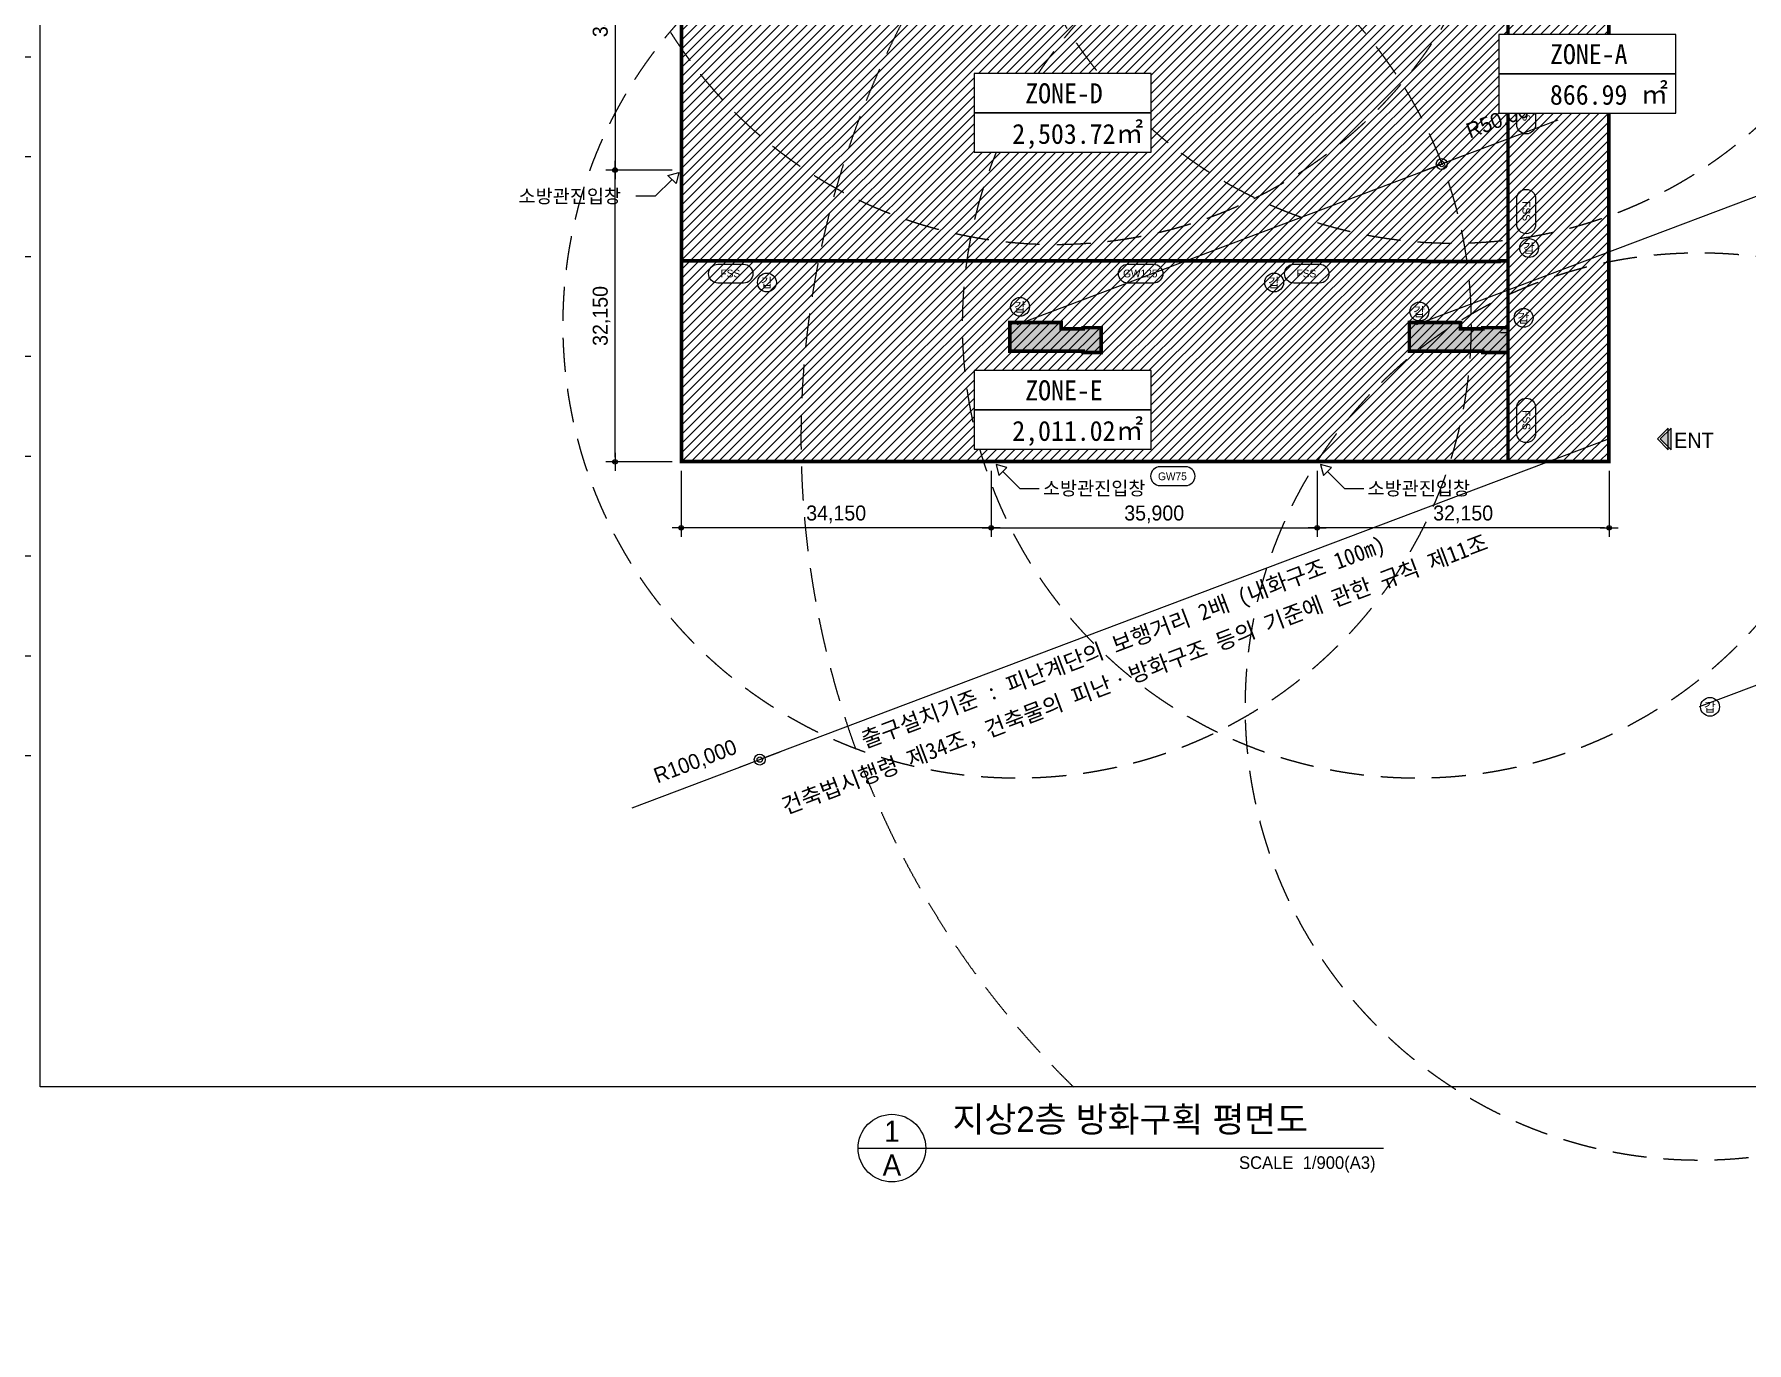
# Model space of a CAD drawing. Header units: millimetres. Extents: x 252828975 to 254701257, y 504285920 to 504535855.
# Drawn here: x 253984534 to 254173132, y 504285920 to 504430093 of the extents above; entities that cross this region are included whole.
import ezdxf
from ezdxf.enums import TextEntityAlignment as Align

# ---------------------------------------------------------------- set-up
doc = ezdxf.new("R2010")
doc.units = ezdxf.units.MM
doc.set_wipeout_variables(frame=1)
doc.linetypes.add('HID', pattern=[2.3, 1.5, -0.8])
doc.linetypes.add('HIDDEN2', pattern=[0.1875, 0.125, -0.0625])
for name, color, linetype in [('4A.TEC DIM', 7, 'Continuous'), ('4A.TEC DIM 1', 7, 'Continuous'), ('4A.TEC TEXT', 7, 'Continuous'), ('4A.TEC TEXT 2', 3, 'Continuous'), ('4A.TEC 심볼', 7, 'Continuous'), ('방화구획', 6, 'Continuous'), ('방화면적', 3, 'Continuous')]:
    doc.layers.add(name, color=color, linetype=linetype)
doc.layers.add('DEFPOINT', color=135, linetype='Continuous', plot=False)
doc.styles.add('1', font='')
doc.styles.add('나눔고딕', font='')
doc.styles.add('돋움', font='')
doc.styles.add('울릉도L', font='')
doc.styles.get('1').set_extended_font_data('DotumChe')
doc.styles.get('나눔고딕').set_extended_font_data('Dotum')
doc.styles.get('돋움').set_extended_font_data('Dotum')
doc.styles.get('울릉도L').set_extended_font_data('Dotum')
doc.dimstyles.new('DIM_400(외부치수)', dxfattribs={"dimscale": 1200, "dimtxt": 3.3, "dimasz": 1, "dimexe": 2, "dimexo": 2, "dimgap": 1, "dimtad": 1, "dimdec": 0, "dimdsep": 46, "dimlunit": 6, "dimtxsty": '울릉도L', "dimblk1": 'DIMDOT', "dimblk2": 'DIMDOT', "dimsah": 1, "dimcen": 2.5, "dimdle": 1.5, "dimclrd": 8, "dimclre": 8, "dimclrt": 3, "dimadec": 0, "dimazin": 0, "dimtfac": 1, "dimtdec": 0, "dimtix": 1, "dimtmove": 2, "dimatfit": 3, "dimldrblk": 'DIMDOT', "dimfxl": 1, "dimtvp": 1, "dimtolj": 1, "dimtzin": 0, "dimarcsym": 0})
doc.dimstyles.new('DIM_600(외부치수)', dxfattribs={"dimscale": 400, "dimtxt": 3.3, "dimasz": 1, "dimexe": 2, "dimexo": 2, "dimgap": 1, "dimtad": 1, "dimdec": 0, "dimdsep": 46, "dimlunit": 6, "dimtxsty": '나눔고딕', "dimblk1": 'DIMDOT', "dimblk2": 'DIMDOT', "dimsah": 1, "dimcen": 2.5, "dimdle": 1.5, "dimclrd": 8, "dimclre": 8, "dimclrt": 3, "dimadec": 0, "dimazin": 0, "dimtfac": 1, "dimtdec": 0, "dimtix": 1, "dimtmove": 2, "dimatfit": 3, "dimldrblk": 'DIMDOT', "dimfxl": 1, "dimtvp": 1, "dimtolj": 1, "dimtzin": 0, "dimarcsym": 0})

# ---------------------------------------------------------------- blocks, each defined once
blk = doc.blocks.new('DIMDOT')
at = {"color": 0}
blk.add_line((-2, 0), (2, 0), dxfattribs=at)
for radius in [0.5, 0.25]:
    blk.add_circle((0, 0), radius, dxfattribs=at)
blk = doc.blocks.new('*D111')
at = {"layer": '4A.TEC DIM', "color": 8, "lineweight": -2, "transparency": 16777216}
for p, q in [((97105, -136937), (89832, -136937)), ((90832, -137437), (90832, -147437)), ((97105, -147937), (89832, -147937))]:
    blk.add_line(p, q, dxfattribs=at)
at = {"layer": 'Defpoints', "color": 0, "transparency": 16777216}
for p in [(98105, -136937), (90832, -147937), (98105, -147937)]:
    blk.add_point(p, dxfattribs=at)
at = {"layer": '4A.TEC DIM', "color": 8, "lineweight": -2, "transparency": 16777216, "xscale": 500, "yscale": 500, "zscale": 500}
for p, rotation in [((90832, -136937), 90), ((90832, -147937), 270)]:
    blk.add_blockref('DIMDOT', p, dxfattribs=dict(at, rotation=rotation))
at = {"layer": '4A.TEC DIM', "color": 3, "transparency": 16777216, "insert": (89347, -142437), "char_height": 1650, "attachment_point": 5, "rotation": 90, "style": '나눔고딕'}
blk.add_mtext('\\A1;11,000', dxfattribs=at)
blk = doc.blocks.new('*D112')
at = {"layer": '4A.TEC DIM', "color": 8, "lineweight": -2, "transparency": 16777216}
for p, q in [((97105, -92937), (85320, -92937)), ((86320, -93437), (86320, -213437)), ((97105, -213937), (85320, -213937))]:
    blk.add_line(p, q, dxfattribs=at)
at = {"layer": 'Defpoints', "color": 0, "transparency": 16777216}
for p in [(98105, -92937), (86320, -213937), (98105, -213937)]:
    blk.add_point(p, dxfattribs=at)
at = {"layer": '4A.TEC DIM', "color": 8, "lineweight": -2, "transparency": 16777216, "xscale": 500, "yscale": 500, "zscale": 500}
for p, rotation in [((86320, -92937), 90), ((86320, -213937), 270)]:
    blk.add_blockref('DIMDOT', p, dxfattribs=dict(at, rotation=rotation))
at = {"layer": '4A.TEC DIM', "color": 3, "transparency": 16777216, "insert": (84835, -153437), "char_height": 1650, "attachment_point": 5, "rotation": 90, "style": '나눔고딕'}
blk.add_mtext('\\A1;121,000', dxfattribs=at)
blk = doc.blocks.new('*D113')
at = {"layer": '4A.TEC DIM', "color": 8, "lineweight": -2, "transparency": 16777216}
for p, q in [((97105, -202937), (89832, -202937)), ((90832, -203437), (90832, -213437)), ((97105, -213937), (89832, -213937))]:
    blk.add_line(p, q, dxfattribs=at)
at = {"layer": 'Defpoints', "color": 0, "transparency": 16777216}
for p in [(98105, -202937), (90832, -213937), (98105, -213937)]:
    blk.add_point(p, dxfattribs=at)
at = {"layer": '4A.TEC DIM', "color": 8, "lineweight": -2, "transparency": 16777216, "xscale": 500, "yscale": 500, "zscale": 500}
for p, rotation in [((90832, -202937), 90), ((90832, -213937), 270)]:
    blk.add_blockref('DIMDOT', p, dxfattribs=dict(at, rotation=rotation))
at = {"layer": '4A.TEC DIM', "color": 3, "transparency": 16777216, "insert": (89347, -208437), "char_height": 1650, "attachment_point": 5, "rotation": 90, "style": '나눔고딕'}
blk.add_mtext('\\A1;11,000', dxfattribs=at)
blk = doc.blocks.new('*D114')
at = {"layer": '4A.TEC DIM', "color": 8, "lineweight": -2, "transparency": 16777216}
for p, q in [((97105, -191937), (89832, -191937)), ((90832, -192437), (90832, -202437)), ((97105, -202937), (89832, -202937))]:
    blk.add_line(p, q, dxfattribs=at)
at = {"layer": 'Defpoints', "color": 0, "transparency": 16777216}
for p in [(98105, -191937), (90832, -202937), (98105, -202937)]:
    blk.add_point(p, dxfattribs=at)
at = {"layer": '4A.TEC DIM', "color": 8, "lineweight": -2, "transparency": 16777216, "xscale": 500, "yscale": 500, "zscale": 500}
for p, rotation in [((90832, -191937), 90), ((90832, -202937), 270)]:
    blk.add_blockref('DIMDOT', p, dxfattribs=dict(at, rotation=rotation))
at = {"layer": '4A.TEC DIM', "color": 3, "transparency": 16777216, "insert": (89347, -197437), "char_height": 1650, "attachment_point": 5, "rotation": 90, "style": '나눔고딕'}
blk.add_mtext('\\A1;11,000', dxfattribs=at)
blk = doc.blocks.new('*D115')
at = {"layer": '4A.TEC DIM', "color": 8, "lineweight": -2, "transparency": 16777216}
for p, q in [((97105, -180937), (89832, -180937)), ((90832, -181437), (90832, -191437)), ((97105, -191937), (89832, -191937))]:
    blk.add_line(p, q, dxfattribs=at)
at = {"layer": 'Defpoints', "color": 0, "transparency": 16777216}
for p in [(98105, -180937), (90832, -191937), (98105, -191937)]:
    blk.add_point(p, dxfattribs=at)
at = {"layer": '4A.TEC DIM', "color": 8, "lineweight": -2, "transparency": 16777216, "xscale": 500, "yscale": 500, "zscale": 500}
for p, rotation in [((90832, -180937), 90), ((90832, -191937), 270)]:
    blk.add_blockref('DIMDOT', p, dxfattribs=dict(at, rotation=rotation))
at = {"layer": '4A.TEC DIM', "color": 3, "transparency": 16777216, "insert": (89347, -186437), "char_height": 1650, "attachment_point": 5, "rotation": 90, "style": '나눔고딕'}
blk.add_mtext('\\A1;11,000', dxfattribs=at)
blk = doc.blocks.new('*D116')
at = {"layer": '4A.TEC DIM', "color": 8, "lineweight": -2, "transparency": 16777216}
for p, q in [((97105, -169937), (89832, -169937)), ((90832, -170437), (90832, -180437)), ((97105, -180937), (89832, -180937))]:
    blk.add_line(p, q, dxfattribs=at)
at = {"layer": 'Defpoints', "color": 0, "transparency": 16777216}
for p in [(98105, -169937), (90832, -180937), (98105, -180937)]:
    blk.add_point(p, dxfattribs=at)
at = {"layer": '4A.TEC DIM', "color": 8, "lineweight": -2, "transparency": 16777216, "xscale": 500, "yscale": 500, "zscale": 500}
for p, rotation in [((90832, -169937), 90), ((90832, -180937), 270)]:
    blk.add_blockref('DIMDOT', p, dxfattribs=dict(at, rotation=rotation))
at = {"layer": '4A.TEC DIM', "color": 3, "transparency": 16777216, "insert": (89347, -175437), "char_height": 1650, "attachment_point": 5, "rotation": 90, "style": '나눔고딕'}
blk.add_mtext('\\A1;11,000', dxfattribs=at)
blk = doc.blocks.new('*D117')
at = {"layer": '4A.TEC DIM', "color": 8, "lineweight": -2, "transparency": 16777216}
for p, q in [((97105, -158937), (89832, -158937)), ((90832, -159437), (90832, -169437)), ((97105, -169937), (89832, -169937))]:
    blk.add_line(p, q, dxfattribs=at)
at = {"layer": 'Defpoints', "color": 0, "transparency": 16777216}
for p in [(98105, -158937), (90832, -169937), (98105, -169937)]:
    blk.add_point(p, dxfattribs=at)
at = {"layer": '4A.TEC DIM', "color": 8, "lineweight": -2, "transparency": 16777216, "xscale": 500, "yscale": 500, "zscale": 500}
for p, rotation in [((90832, -158937), 90), ((90832, -169937), 270)]:
    blk.add_blockref('DIMDOT', p, dxfattribs=dict(at, rotation=rotation))
at = {"layer": '4A.TEC DIM', "color": 3, "transparency": 16777216, "insert": (89347, -164437), "char_height": 1650, "attachment_point": 5, "rotation": 90, "style": '나눔고딕'}
blk.add_mtext('\\A1;11,000', dxfattribs=at)
blk = doc.blocks.new('*D118')
at = {"layer": '4A.TEC DIM', "color": 8, "lineweight": -2, "transparency": 16777216}
for p, q in [((97105, -147937), (89832, -147937)), ((90832, -148437), (90832, -158437)), ((97105, -158937), (89832, -158937))]:
    blk.add_line(p, q, dxfattribs=at)
at = {"layer": 'Defpoints', "color": 0, "transparency": 16777216}
for p in [(98105, -147937), (90832, -158937), (98105, -158937)]:
    blk.add_point(p, dxfattribs=at)
at = {"layer": '4A.TEC DIM', "color": 8, "lineweight": -2, "transparency": 16777216, "xscale": 500, "yscale": 500, "zscale": 500}
for p, rotation in [((90832, -147937), 90), ((90832, -158937), 270)]:
    blk.add_blockref('DIMDOT', p, dxfattribs=dict(at, rotation=rotation))
at = {"layer": '4A.TEC DIM', "color": 3, "transparency": 16777216, "insert": (89347, -153437), "char_height": 1650, "attachment_point": 5, "rotation": 90, "style": '나눔고딕'}
blk.add_mtext('\\A1;11,000', dxfattribs=at)
blk = doc.blocks.new('*D129')
at = {"layer": '4A.TEC DIM', "color": 8, "lineweight": -2, "transparency": 16777216}
for p, q in [((97105, -125937), (89832, -125937)), ((90832, -126437), (90832, -136437)), ((97105, -136937), (89832, -136937))]:
    blk.add_line(p, q, dxfattribs=at)
at = {"layer": 'Defpoints', "color": 0, "transparency": 16777216}
for p in [(98105, -125937), (90832, -136937), (98105, -136937)]:
    blk.add_point(p, dxfattribs=at)
at = {"layer": '4A.TEC DIM', "color": 8, "lineweight": -2, "transparency": 16777216, "xscale": 500, "yscale": 500, "zscale": 500}
for p, rotation in [((90832, -125937), 90), ((90832, -136937), 270)]:
    blk.add_blockref('DIMDOT', p, dxfattribs=dict(at, rotation=rotation))
at = {"layer": '4A.TEC DIM', "color": 3, "transparency": 16777216, "insert": (89347, -131437), "char_height": 1650, "attachment_point": 5, "rotation": 90, "style": '나눔고딕'}
blk.add_mtext('\\A1;11,000', dxfattribs=at)
blk = doc.blocks.new('zw$C1CE')
h = blk.add_hatch()
h.set_pattern_fill('ANSI31', color=254, scale=225)
h.set_pattern_definition([(45, (-2318012.9, 1361694.1), (-505.1394, 505.1394), [])])
h.paths.add_polyline_path([(101780, -121801), (101780, -93249), (140765, -93249), (140765, -97714), (142102, -97714), (142102, -97576), (147742, -97576), (147742, -93249), (159905, -93249), (159905, -93274), (181942, -93274), (181942, -97576), (187582, -97576), (187582, -93274), (192807, -93274), (192807, -121801)])
h.paths.add_polyline_path([(101780, -149301), (183462, -149301), (183462, -149356), (191822, -149356), (191822, -149301), (192807, -149301), (192807, -121801), (101780, -121801)])
h.paths.add_polyline_path([(101780, -171399), (101780, -149301), (183462, -149301), (183462, -149356), (191822, -149356), (191822, -149301), (192807, -149301), (192807, -171399)])
h.paths.add_polyline_path([(192807, -171399), (203905, -171399), (203905, -93274), (192807, -93274)])
h.paths.add_polyline_path([(159905, -93249), (101775, -93249), (101775, -82269), (159905, -82269)])
at = {"layer": '방화구획'}
h = blk.add_hatch(color=254, dxfattribs=at)
h.paths.add_polyline_path([(190032, -159236), (181942, -159236), (181942, -156096), (187582, -156096), (187582, -156786), (190032, -156786), (190032, -156649), (192807, -156649), (192807, -159374), (190032, -159374)])
h.paths.add_polyline_path([(146032, -159236), (137942, -159236), (137942, -156096), (143582, -156096), (143582, -156786), (146032, -156786), (146032, -156649), (148005, -156649), (148005, -159374), (146032, -159374)])
h.paths.add_polyline_path([(140765, -93249), (147742, -93249), (147742, -97576), (142102, -97576), (142102, -97714), (140765, -97714)])
h.paths.add_polyline_path([(181942, -94436), (187582, -94436), (187582, -97576), (181942, -97576)])
at = {"layer": '방화구획', "color": 210, "linetype": 'HID', "ltscale": 500, "const_width": 400, "elevation": -3333}
for points in [[(159905, -93249), (101775, -93249), (101775, -82269), (159905, -82269)], [(101780, -121801), (101780, -93249), (140765, -93249), (140765, -97714), (142102, -97714), (142102, -97576), (147742, -97576), (147742, -93249), (159905, -93249), (159905, -93274), (181942, -93274), (181942, -97576), (187582, -97576), (187582, -93274), (192807, -93274), (192807, -121801)], [(140765, -93249), (147742, -93249), (147742, -97576), (142102, -97576), (142102, -97714), (140765, -97714)], [(181942, -94436), (187582, -94436), (187582, -97576), (181942, -97576)], [(192807, -171399), (203905, -171399), (203905, -93274), (192807, -93274)], [(101780, -149301), (183462, -149301), (183462, -149356), (191822, -149356), (191822, -149301), (192807, -149301), (192807, -121801), (101780, -121801)], [(101780, -171399), (101780, -149301), (183462, -149301), (183462, -149356), (191822, -149356), (191822, -149301), (192807, -149301), (192807, -171399)], [(146032, -159236), (137942, -159236), (137942, -156096), (143582, -156096), (143582, -156786), (146032, -156786), (146032, -156649), (148005, -156649), (148005, -159374), (146032, -159374), (146032, -159236)], [(190032, -159236), (181942, -159236), (181942, -156096), (187582, -156096), (187582, -156786), (190032, -156786), (190032, -156649), (192807, -156649), (192807, -159374), (190032, -159374), (190032, -159236)]]:
    blk.add_lwpolyline(points, close=True, dxfattribs=at)
blk = doc.blocks.new('*D147')
at = {"layer": '4A.TEC DIM 1', "color": 8, "linetype": 'ByBlock', "lineweight": -2, "transparency": 16777216}
for p, q in [((83596, 104092), (77013, 93494)), ((50000, 50000), (76380, 92474))]:
    blk.add_line(p, q, dxfattribs=at)
at = {"layer": 'Defpoints', "color": 0, "transparency": 16777216}
for p in [(76380, 92474), (50000, 50000)]:
    blk.add_point(p, dxfattribs=at)
at = {"layer": '4A.TEC DIM 1', "color": 8, "lineweight": -2, "transparency": 16777216, "xscale": 1200, "yscale": 1200, "zscale": 1200, "rotation": 238.1562189976001}
blk.add_blockref('DIMDOT', (76380, 92474), dxfattribs=at)
at = {"layer": '4A.TEC DIM 1', "color": 3, "transparency": 16777216, "insert": (78750, 100465), "char_height": 1680, "attachment_point": 5, "rotation": 58.15622, "style": '돋움'}
blk.add_mtext('\\A1;R50,000', dxfattribs=at)
blk = doc.blocks.new('*D187')
at = {"layer": '4A.TEC DIM 1', "color": 8, "linetype": 'ByBlock', "lineweight": -2, "transparency": 16777216}
for p, q in [((254157974, 504385528), (254064433, 504350172)), ((254050367, 504344855), (254063311, 504349747))]:
    blk.add_line(p, q, dxfattribs=at)
at = {"layer": 'Defpoints', "color": 0, "transparency": 16777216}
for p in [(254157974, 504385528), (254064433, 504350172)]:
    blk.add_point(p, dxfattribs=at)
at = {"layer": '4A.TEC DIM 1', "color": 8, "lineweight": -2, "transparency": 16777216, "xscale": 1200, "yscale": 1200, "zscale": 1200, "rotation": 20.70551330255388}
blk.add_blockref('DIMDOT', (254064433, 504350172), dxfattribs=at)
at = {"layer": '4A.TEC DIM 1', "color": 3, "transparency": 16777216, "insert": (254057375, 504349859), "char_height": 1680, "attachment_point": 5, "rotation": 20.70551, "style": '돋움'}
blk.add_mtext('\\A1;R100,000', dxfattribs=at)
blk = doc.blocks.new('*D188')
at = {"layer": '4A.TEC DIM', "color": 8, "lineweight": -2, "transparency": 16777216}
for p, q in [((254055774, 504381977), (254055774, 504374704)), ((254089924, 504381977), (254089924, 504374704)), ((254089424, 504375704), (254056274, 504375704))]:
    blk.add_line(p, q, dxfattribs=at)
at = {"layer": 'Defpoints', "color": 0, "transparency": 16777216}
for p in [(254055774, 504382977), (254089924, 504382977), (254055774, 504375704)]:
    blk.add_point(p, dxfattribs=at)
at = {"layer": '4A.TEC DIM', "color": 8, "lineweight": -2, "transparency": 16777216, "xscale": 500, "yscale": 500, "zscale": 500, "rotation": 180}
blk.add_blockref('DIMDOT', (254055774, 504375704), dxfattribs=at)
at = {"layer": '4A.TEC DIM', "color": 8, "lineweight": -2, "transparency": 16777216, "xscale": 500, "yscale": 500, "zscale": 500}
blk.add_blockref('DIMDOT', (254089924, 504375704), dxfattribs=at)
at = {"layer": '4A.TEC DIM', "color": 3, "transparency": 16777216, "insert": (254072849, 504377189), "char_height": 1650, "attachment_point": 5, "style": '나눔고딕'}
blk.add_mtext('\\A1;34,150', dxfattribs=at)
blk = doc.blocks.new('*D189')
at = {"layer": '4A.TEC DIM', "color": 8, "lineweight": -2, "transparency": 16777216}
for p, q in [((254089924, 504381977), (254089924, 504374704)), ((254125824, 504381977), (254125824, 504374704)), ((254090424, 504375704), (254125324, 504375704))]:
    blk.add_line(p, q, dxfattribs=at)
at = {"layer": 'Defpoints', "color": 0, "transparency": 16777216}
for p in [(254089924, 504382977), (254125824, 504382977), (254125824, 504375704)]:
    blk.add_point(p, dxfattribs=at)
at = {"layer": '4A.TEC DIM', "color": 8, "lineweight": -2, "transparency": 16777216, "xscale": 500, "yscale": 500, "zscale": 500, "rotation": 180}
blk.add_blockref('DIMDOT', (254089924, 504375704), dxfattribs=at)
at = {"layer": '4A.TEC DIM', "color": 8, "lineweight": -2, "transparency": 16777216, "xscale": 500, "yscale": 500, "zscale": 500}
blk.add_blockref('DIMDOT', (254125824, 504375704), dxfattribs=at)
at = {"layer": '4A.TEC DIM', "color": 3, "transparency": 16777216, "insert": (254107874, 504377189), "char_height": 1650, "attachment_point": 5, "style": '나눔고딕'}
blk.add_mtext('\\A1;35,900', dxfattribs=at)
blk = doc.blocks.new('*D190')
at = {"layer": '4A.TEC DIM', "color": 8, "lineweight": -2, "transparency": 16777216}
for p, q in [((254125824, 504381977), (254125824, 504374704)), ((254157974, 504381977), (254157974, 504374704)), ((254157474, 504375704), (254126324, 504375704))]:
    blk.add_line(p, q, dxfattribs=at)
at = {"layer": 'Defpoints', "color": 0, "transparency": 16777216}
for p in [(254125824, 504382977), (254157974, 504382977), (254125824, 504375704)]:
    blk.add_point(p, dxfattribs=at)
at = {"layer": '4A.TEC DIM', "color": 8, "lineweight": -2, "transparency": 16777216, "xscale": 500, "yscale": 500, "zscale": 500, "rotation": 180}
blk.add_blockref('DIMDOT', (254125824, 504375704), dxfattribs=at)
at = {"layer": '4A.TEC DIM', "color": 8, "lineweight": -2, "transparency": 16777216, "xscale": 500, "yscale": 500, "zscale": 500}
blk.add_blockref('DIMDOT', (254157974, 504375704), dxfattribs=at)
at = {"layer": '4A.TEC DIM', "color": 3, "transparency": 16777216, "insert": (254141899, 504377189), "char_height": 1650, "attachment_point": 5, "style": '나눔고딕'}
blk.add_mtext('\\A1;32,150', dxfattribs=at)
blk = doc.blocks.new('*D207')
at = {"layer": '4A.TEC DIM', "color": 8, "lineweight": -2, "transparency": 16777216}
for p, q in [((254054774, 504451027), (254047501, 504451027)), ((254048501, 504450527), (254048501, 504415627)), ((254054774, 504415127), (254047501, 504415127))]:
    blk.add_line(p, q, dxfattribs=at)
at = {"layer": 'Defpoints', "color": 0, "transparency": 16777216}
for p in [(254055774, 504451027), (254048501, 504415127), (254055774, 504415127)]:
    blk.add_point(p, dxfattribs=at)
at = {"layer": '4A.TEC DIM', "color": 8, "lineweight": -2, "transparency": 16777216, "xscale": 500, "yscale": 500, "zscale": 500}
for p, rotation in [((254048501, 504451027), 90), ((254048501, 504415127), 270)]:
    blk.add_blockref('DIMDOT', p, dxfattribs=dict(at, rotation=rotation))
at = {"layer": '4A.TEC DIM', "color": 3, "transparency": 16777216, "insert": (254047016, 504433077), "char_height": 1650, "attachment_point": 5, "rotation": 90, "style": '나눔고딕'}
blk.add_mtext('\\A1;35,900', dxfattribs=at)
blk = doc.blocks.new('*D208')
at = {"layer": '4A.TEC DIM', "color": 8, "lineweight": -2, "transparency": 16777216}
for p, q in [((254054774, 504415127), (254047501, 504415127)), ((254048501, 504383477), (254048501, 504414627)), ((254054774, 504382977), (254047501, 504382977))]:
    blk.add_line(p, q, dxfattribs=at)
at = {"layer": 'Defpoints', "color": 0, "transparency": 16777216}
for p in [(254048501, 504415127), (254055774, 504415127), (254055774, 504382977)]:
    blk.add_point(p, dxfattribs=at)
at = {"layer": '4A.TEC DIM', "color": 8, "lineweight": -2, "transparency": 16777216, "xscale": 500, "yscale": 500, "zscale": 500}
for p, rotation in [((254048501, 504415127), 90), ((254048501, 504382977), 270)]:
    blk.add_blockref('DIMDOT', p, dxfattribs=dict(at, rotation=rotation))
at = {"layer": '4A.TEC DIM', "color": 3, "transparency": 16777216, "insert": (254047016, 504399052), "char_height": 1650, "attachment_point": 5, "rotation": 90, "style": '나눔고딕'}
blk.add_mtext('\\A1;32,150', dxfattribs=at)
blk = doc.blocks.new('dwgFD3B')
at = {"layer": 'DEFPOINT', "elevation": -0.45}
blk.add_lwpolyline([(98105, -50972.46), (323011.22, -50972.46), (323011.22, -250400.62), (98105, -250400.62)], close=True, dxfattribs=at)
at = {"layer": '4A.TEC DIM'}
for base, p1, p2, picture, middle in [((86320.13, -213936.83, -0.45), (98105, -92936.83, -0.45), (98104.99, -213936.83, -0.45), '*D112', (84835.06, -153436.83, -0.45)), ((90831.58, -136936.83, -0.45), (98105, -125936.83, -0.45), (98105, -136936.83, -0.45), '*D129', (89346.5, -131436.83, -0.45)), ((90831.58, -147936.83, -0.45), (98105, -136936.83, -0.45), (98105, -147936.83, -0.45), '*D111', (89346.5, -142436.83, -0.45)), ((90831.58, -158936.83, -0.45), (98105, -147936.83, -0.45), (98105, -158936.83, -0.45), '*D118', (89346.51, -153436.83, -0.45)), ((90831.58, -169936.83, -0.45), (98105, -158936.83, -0.45), (98105, -169936.83, -0.45), '*D117', (89346.51, -164436.83, -0.45)), ((90831.58, -180936.83, -0.45), (98105, -169936.83, -0.45), (98105, -180936.83, -0.45), '*D116', (89346.51, -175436.83, -0.45)), ((90831.58, -191936.83, -0.45), (98105, -180936.83, -0.45), (98104.99, -191936.83, -0.45), '*D115', (89346.5, -186436.83, -0.45)), ((90831.58, -202936.83, -0.45), (98104.99, -191936.83, -0.45), (98104.99, -202936.83, -0.45), '*D114', (89346.5, -197436.83, -0.45)), ((90831.58, -213936.83, -0.45), (98104.99, -202936.83, -0.45), (98104.99, -213936.83, -0.45), '*D113', (89346.5, -208436.83, -0.45))]:
    dim = blk.add_linear_dim(base=base, p1=p1, p2=p2, angle=90, dimstyle='DIM_600(외부치수)', override={"dimscale": 500, "dimdec": 1, "dimblk1": 'DIMDOT', "dimblk2": 'DIMDOT'}, dxfattribs=at)
    dim.commit()
    dim.dimension.update_dxf_attribs({"geometry": picture, "text_midpoint": middle})
blk = doc.blocks.new('zw$2514')
at = {"color": 4, "linetype": 'HIDDEN2', "ltscale": 30000}
blk.add_circle((50000, 50000), 50000, dxfattribs=at)
at = {"layer": '4A.TEC DIM 1', "linetype": 'ByBlock'}
dim = blk.add_radius_dim(center=(50000, 50000), mpoint=(76380.3, 92474.5), dimstyle='DIM_400(외부치수)', override={"dimtxt": 1.4, "dimexe": 3, "dimtih": 0, "dimtxsty": '돋움', "dimtix": 1, "dimtmove": 2}, dxfattribs=at)
dim.commit()
dim.dimension.update_dxf_attribs({"geometry": '*D147', "text_midpoint": (78749.8, 100465.2)})

msp = doc.modelspace()

# ---------------------------------------------------------------- hatches: boundary and pattern name
at = {"layer": '4A.TEC 심볼'}
msp.add_hatch(color=256, dxfattribs=at).paths.add_polyline_path([(254163612.65, 504385500.93), (254164798.69, 504384314.89), (254164798.69, 504386686.96)])

# ---------------------------------------------------------------- linework, layer by layer
at = {"color": 4, "linetype": 'HIDDEN2', "ltscale": 30000}
msp.add_arc((254168974.31, 504385528.18, -0.45), 100000, 65.7301588, 225.5732822, dxfattribs=at)
at = {"layer": '4A.TEC 심볼'}
msp.add_line((254075258.02, 504307363.54, 3332.88), (254133126.81, 504307363.54, 3332.88), dxfattribs=at)
for points, elevation in [([(254147807.6, 504420150.8), (254147807.6, 504422967.16, -1), (254149881.33, 504422967.16), (254149881.33, 504420150.8, -1)], -0.45), ([(254147807.6, 504409150.8), (254147807.6, 504411967.16, -1), (254149881.33, 504411967.16), (254149881.33, 504409150.8, -1)], -0.45), ([(254062646.25, 504402675.47), (254059829.88, 504402675.47, -1), (254059829.88, 504404749.2), (254062646.25, 504404749.2, -1)], -5.52), ([(254107792.17, 504402675.47), (254104975.81, 504402675.47, -1), (254104975.81, 504404749.2), (254107792.17, 504404749.2, -1)], -5.52), ([(254126085.82, 504402675.47), (254123269.45, 504402675.47, -1), (254123269.45, 504404749.2), (254126085.82, 504404749.2, -1)], -5.52), ([(254147807.6, 504386133.56), (254147807.6, 504388949.93, -1), (254149881.33, 504388949.93), (254149881.33, 504386133.56, -1)], -0.45), ([(254111332.35, 504382437.12), (254108515.99, 504382437.12, 1), (254108515.99, 504380363.39), (254111332.35, 504380363.39, 1)], -0.45)]:
    msp.add_lwpolyline(points, format="xyb", close=True, dxfattribs=dict(at, elevation=elevation))
at = {"layer": '4A.TEC 심볼', "color": 1}
for points in [[(254054770.79, 504414100.1), (254052909.9, 504412239.21)], [(254052909.9, 504412239.21), (254050784.8, 504412239.21)], [(254091219.27, 504381907.84), (254093080.16, 504380046.95)], [(254126969.27, 504381907.84), (254128830.16, 504380046.95)], [(254093080.16, 504380046.95), (254095205.26, 504380046.95)], [(254128830.16, 504380046.95), (254130955.26, 504380046.95)]]:
    msp.add_lwpolyline(points, dxfattribs=at)
for points in [[(254055536.26, 504414865.57), (254055212.73, 504413658.16), (254054328.85, 504414542.04)], [(254090453.8, 504382673.3), (254090777.33, 504381465.9), (254091661.21, 504382349.78)], [(254126203.8, 504382673.3), (254126527.33, 504381465.9), (254127411.21, 504382349.78)]]:
    msp.add_lwpolyline(points, close=True, dxfattribs=at)
at = {"layer": '4A.TEC 심볼'}
for points, elevation in [([(254146015.97, 504397246.48), (254146818.47, 504397246.48)], -0.45), ([(254163296.38, 504385500.93), (254164482.41, 504384314.89), (254164482.41, 504386686.96), (254163296.38, 504385500.93)], 4165.65), ([(254163612.65, 504385500.93), (254164798.69, 504384314.89), (254164798.69, 504386686.96), (254163612.65, 504385500.93)], 4165.65)]:
    msp.add_lwpolyline(points, dxfattribs=dict(at, elevation=elevation))
for centre, radius in [((254149162.34, 504406539.46), 1036.87), ((254065223.72, 504402736.93, 4161.15), 1036.87), ((254121081.04, 504402736.93, 4161.15), 1036.87), ((254093102.39, 504400057.11, 6250), 1036.87), ((254137081.69, 504399538.77, 6250), 1036.87), ((254148559.3, 504398841.66), 1036.87), ((254169084.9, 504355984.9), 1036.87), ((254078984.02, 504307363.54, 3332.88), 3726)]:
    msp.add_circle(centre, radius, dxfattribs=at)
at = {"layer": 'DEFPOINT', "elevation": 3332.88}
msp.add_lwpolyline([(253985171.54, 504513541.7), (254210077.77, 504513541.7), (254210077.77, 504314113.54), (253985171.54, 504314113.54)], close=True, dxfattribs=at)

# ---------------------------------------------------------------- block references
msp.add_blockref('dwgFD3B', (253887066.54, 504564514.16, 3333.33))
at = {"layer": '4A.TEC 심볼'}
msp.add_blockref('zw$C1CE', (253954032, 504554413.54, 3332.88), dxfattribs=at)
at = {"layer": '방화면적', "xscale": -1, "rotation": 37.45070569504949}
msp.add_blockref('zw$2514', (254167031.94, 504447647.42, -0.45), dxfattribs=at)
at = {"layer": '방화면적', "rotation": 322.5492943049505}
for p in [(254070716.4, 504447747.42, -0.45), (254022676.4, 504388827.42, -0.45), (254066676.4, 504388827.42, -0.45), (254097816.4, 504346727.42, -0.45)]:
    msp.add_blockref('zw$2514', p, dxfattribs=at)

# ---------------------------------------------------------------- texts
at = {"layer": '4A.TEC TEXT', "style": '돋움'}
for s, rotation, p in [('FSS', 270, (254148860.93, 504421601.84, -0.45)), ('FSS', 270, (254148860.93, 504410601.84, -0.45)), ('FSS', 0, (254061195.2, 504403728.8, -5.52)), ('GW125', 0, (254106341.13, 504403728.8, -5.52)), ('FSS', 0, (254124634.77, 504403728.8, -5.52)), ('FSS', 270, (254148860.93, 504387584.61, -0.45))]:
    msp.add_text(s, height=855.482, rotation=rotation, dxfattribs=at).set_placement(p, align=Align.MIDDLE)
for p in [(254037865.31, 504412252.26), (254095620, 504380060), (254131370, 504380060)]:
    msp.add_text('소방관진입창', height=1500, dxfattribs=at).set_placement(p, align=Align.MIDDLE_LEFT)
at = {"layer": '4A.TEC TEXT', "style": '1'}
for p in [(254149152.24, 504406516.5, -4166.67), (254065213.62, 504402713.97, -5.52), (254121070.94, 504402713.97, -5.52), (254148549.2, 504398818.7, -4166.67), (254169074.8, 504355961.94, -4166.67)]:
    msp.add_text('갑', height=1036.87, rotation=0, dxfattribs=at).set_placement(p, align=Align.MIDDLE_CENTER)
at = {"layer": '4A.TEC TEXT'}
for s, height, style, p in [('갑', 1036.87, '1', (254093092.29, 504400034.15, 6250)), ('갑', 1036.87, '1', (254137071.59, 504399515.81, 6250)), ('ENT', 1666.667, '돋움', (254167316.44, 504385353.9, 4165.65))]:
    msp.add_text(s, height=height, dxfattribs=dict(at, style=style)).set_placement(p, align=Align.MIDDLE_CENTER)
at = {"layer": '4A.TEC TEXT', "style": '돋움'}
msp.add_text('GW75', height=855.482, dxfattribs=at).set_placement((254109881.31, 504381383.79, -0.45), align=Align.MIDDLE)
at = {"layer": '4A.TEC TEXT 2', "color": 3, "style": '나눔고딕'}
msp.add_text('지상2층 방화구획 평면도', height=2794.5, dxfattribs=at).set_placement((254085670.04, 504308295.04, 3332.88), align=Align.BOTTOM_LEFT)
for s, p in [('1', (254078984.02, 504309226.54, 3332.88)), ('A', (254078984.02, 504305500.54, 3332.88))]:
    msp.add_text(s, height=2328.75, dxfattribs=at).set_placement(p, align=Align.MIDDLE)
msp.add_text('SCALE  1/900(A3)', height=1397.25, dxfattribs=at).set_placement((254132251.98, 504304648.79, 3332.88), align=Align.BOTTOM_RIGHT)
at = {"layer": '방화면적', "ltscale": 2, "style": '1'}
for s, p in [('건축법시행령 제34조, 건축물의 피난ㆍ방화구조 등의 기준에 관한 규칙 제11조', (254105709.53, 504359591.23)), ('출구설치기준 : 피난계단의 보행거리 2배 (내화구조 100m)', (254104446.82, 504363122.89))]:
    msp.add_text(s, height=1800, rotation=20.7055133, dxfattribs=at).set_placement(p, align=Align.MIDDLE_CENTER)

# ---------------------------------------------------------------- dimensions: what is measured, and where the dimension line sits
at = {"layer": '4A.TEC DIM'}
for base, p1, p2, angle, picture, middle in [((254048500.75, 504415127.32, 4999.55), (254055774.17, 504451027.32, 4999.55), (254055774.17, 504415127.32, 4999.55), 90, '*D207', (254047015.68, 504433077.32, 4999.55)), ((254048500.75, 504415127.32, 4999.55), (254055774.17, 504382977.32, 4999.55), (254055774.17, 504415127.32, 4999.55), 270, '*D208', (254047015.68, 504399052.32, 4999.55)), ((254125824.17, 504375703.91, -0.45), (254089924.17, 504382977.32, -0.45), (254125824.17, 504382977.32, -0.45), 180, '*D189', (254107874.17, 504377188.98, -0.45)), ((254125824.17, 504375703.91, -0.45), (254157974.17, 504382977.32, -0.45), (254125824.17, 504382977.32, -0.45), 0, '*D190', (254141899.17, 504377188.98, -0.45))]:
    dim = msp.add_linear_dim(base=base, p1=p1, p2=p2, angle=angle, dimstyle='DIM_600(외부치수)', override={"dimscale": 500, "dimdec": 1, "dimblk1": 'DIMDOT', "dimblk2": 'DIMDOT'}, dxfattribs=at)
    dim.commit()
    dim.dimension.update_dxf_attribs({"geometry": picture, "text_midpoint": middle})
dim = msp.add_linear_dim(base=(254055774.17, 504375703.91, -0.45), p1=(254089924.17, 504382977.32, -0.45), p2=(254055774.17, 504382977.32, -0.45), dimstyle='DIM_600(외부치수)', override={"dimscale": 500, "dimdec": 1, "dimblk1": 'DIMDOT', "dimblk2": 'DIMDOT'}, dxfattribs=at)
dim.commit()
dim.dimension.update_dxf_attribs({"geometry": '*D188', "text_midpoint": (254072849.17, 504377188.98, -0.45)})
at = {"layer": '4A.TEC DIM 1', "linetype": 'ByBlock'}
dim = msp.add_radius_dim(center=(254157974.17, 504385528.17, -0.45), mpoint=(254064433.17, 504350171.69, -0.45), dimstyle='DIM_400(외부치수)', override={"dimtxt": 1.4, "dimexe": 3, "dimtxsty": '돋움', "dimblk1": 'DIMDOT', "dimblk2": 'DIMDOT'}, dxfattribs=at)
dim.commit()
dim.dimension.update_dxf_attribs({"geometry": '*D187', "text_midpoint": (254055498.76, 504349149.78, -0.45)})

# ---------------------------------------------------------------- next in the draw order: wipeouts: each hides what was drawn before it
for points in [[(254145829.8, 504430071.72), (254165335.4, 504430071.72), (254165335.4, 504421405.05), (254145829.8, 504421405.05)], [(254088035.81, 504425759.03), (254107541.41, 504425759.03), (254107541.41, 504417092.37), (254088035.81, 504417092.37)], [(254088035.81, 504393036.61), (254107541.41, 504393036.61), (254107541.41, 504384369.94), (254088035.81, 504384369.94)]]:
    msp.add_wipeout(points).dxf.layer = '4A.TEC TEXT'

# ---------------------------------------------------------------- next in the draw order: linework, layer by layer
at = {"layer": '방화면적', "ltscale": 2}
for points in [[(254165335.4, 504430071.72), (254145829.8, 504430071.72), (254145829.8, 504425738.38), (254165335.4, 504425738.38)], [(254107541.41, 504425759.03), (254088035.81, 504425759.03), (254088035.81, 504421425.7), (254107541.41, 504421425.7)], [(254165335.4, 504425738.38), (254145829.8, 504425738.38), (254145829.8, 504421405.05), (254165335.4, 504421405.05)], [(254107541.41, 504421425.7), (254088035.81, 504421425.7), (254088035.81, 504417092.37), (254107541.41, 504417092.37)], [(254107541.41, 504393036.61), (254088035.81, 504393036.61), (254088035.81, 504388703.28), (254107541.41, 504388703.28)], [(254107541.41, 504388703.28), (254088035.81, 504388703.28), (254088035.81, 504384369.94), (254107541.41, 504384369.94)]]:
    msp.add_lwpolyline(points, close=True, dxfattribs=at)

# ---------------------------------------------------------------- next in the draw order: texts
at = {"layer": '방화면적', "ltscale": 2, "style": '1'}
for s, p in [('ZONE-A', (254155734.68, 504427895.34)), ('㎡', (254162969.05, 504423534)), ('ZONE-D', (254097940.69, 504423582.66)), ('866.99', (254155718.71, 504423427.09)), ('2,503.72', (254097924.72, 504419114.41)), ('㎡', (254105175.06, 504419221.31)), ('ZONE-E', (254097940.69, 504390860.24)), ('2,011.02', (254097924.72, 504386391.99)), ('㎡', (254105175.06, 504386498.89))]:
    msp.add_text(s, height=2200, dxfattribs=at).set_placement(p, align=Align.MIDDLE_CENTER)

doc.saveas('drawing.dxf')
